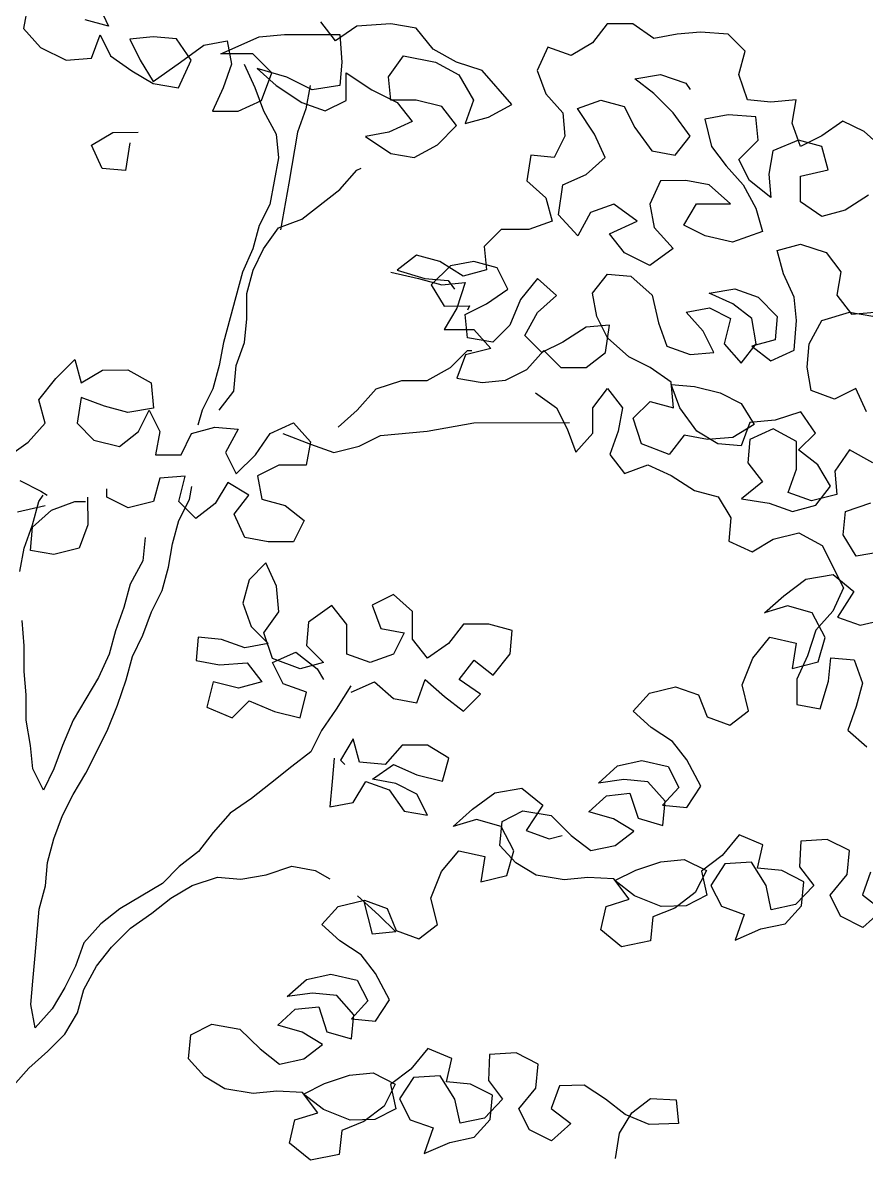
# Model space of a CAD drawing. Header units: millimetres. Extents: x 87938 to 265635, y 330093 to 434310.
# Drawn here: x 108391 to 109721, y 370934 to 372728 of the extents above; entities that cross this region are included whole.
import ezdxf

# ---------------------------------------------------------------- set-up
doc = ezdxf.new("R2010")
doc.units = ezdxf.units.MM

# ---------------------------------------------------------------- blocks, each defined once
blk = doc.blocks.new('A$C2800069E')
for p, q in [((2776.8, 5788.2), (2792.3, 5754.8)), ((2694.4, 5780.4), (2689.3, 5752.1)), ((2792.3, 5754.8), (2763.9, 5762.4)), ((3067.7, 5737), (3049.7, 5760.1)), ((3093.4, 5755), (3067.7, 5737)), ((3134.6, 5757.6), (3093.4, 5755)), ((3165.5, 5752.5), (3134.6, 5757.6)), ((3397.2, 5757.9), (3379.2, 5734.7)), ((3428.1, 5757.9), (3397.2, 5757.9)), ((3453.8, 5739.9), (3428.1, 5757.9)), ((2689.3, 5752.1), (2709.9, 5728.9)), ((2771.7, 5716.1), (2782, 5744.4)), ((2782, 5744.4), (2794.9, 5718.7)), ((2846.3, 5741.9), (2818, 5739.3)), ((2874.6, 5739.4), (2846.3, 5741.9)), ((2928.7, 5721.4), (2975, 5742)), ((2975, 5742), (3005.9, 5744.7)), ((3005.9, 5744.7), (3072.9, 5744.7)), ((3072.9, 5744.7), (3075.5, 5711.2)), ((3186.1, 5726.8), (3165.5, 5752.5)), ((3482.1, 5745.1), (3453.8, 5739.9)), ((3510.5, 5747.7), (3482.1, 5745.1)), ((3543.9, 5745.1), (3510.5, 5747.7)), ((3564.5, 5724.6), (3543.9, 5745.1)), ((2709.9, 5728.9), (2740.8, 5713.5)), ((2818, 5739.3), (2830.9, 5713.6)), ((2892.7, 5713.7), (2874.6, 5739.4)), ((2879.8, 5711.1), (2908.1, 5731.7)), ((2908.1, 5731.7), (2936.4, 5736.9)), ((2936.4, 5736.9), (2941.6, 5708.6)), ((3325.1, 5729.5), (3312.3, 5701.2)), ((3353.5, 5719.2), (3325.1, 5729.5)), ((3379.2, 5734.7), (3353.5, 5719.2)), ((2740.8, 5713.5), (2771.7, 5716.1)), ((2794.9, 5718.7), (2820.6, 5700.7)), ((2830.9, 5713.6), (2846.4, 5687.9)), ((2877.3, 5680.2), (2892.7, 5713.7)), ((2967.3, 5721.4), (2928.7, 5721.4)), ((2990.5, 5698.3), (2967.3, 5721.4)), ((3132.1, 5693.3), (3150.1, 5719)), ((3150.1, 5719), (3188.7, 5711.4)), ((3214.5, 5711.4), (3186.1, 5726.8)), ((3556.8, 5696.2), (3564.5, 5724.6)), ((2820.6, 5700.7), (2846.4, 5685.3)), ((2846.4, 5687.9), (2879.8, 5711.1)), ((2941.6, 5708.6), (2931.3, 5680.2)), ((2957, 5708.6), (2969.9, 5680.3)), ((3008.5, 5693.2), (2972.5, 5703.4)), ((2972.5, 5703.4), (2995.7, 5682.9)), ((3075.5, 5711.2), (3072.9, 5682.9)), ((3188.7, 5711.4), (3217.1, 5695.9)), ((3245.4, 5701.1), (3214.5, 5711.4)), ((3281.4, 5660), (3245.4, 5701.1)), ((3312.3, 5701.2), (3322.6, 5672.9)), ((2977.7, 5664.8), (2990.5, 5698.3)), ((3039.4, 5677.8), (3008.5, 5693.2)), ((3080.6, 5664.9), (3080.6, 5698.4)), ((3080.6, 5698.4), (3111.5, 5677.8)), ((3134.7, 5665), (3132.1, 5693.3)), ((3217.1, 5695.9), (3235.1, 5665.1)), ((3430.7, 5691), (3461.6, 5696.2)), ((3453.9, 5673), (3430.7, 5691)), ((3461.6, 5696.2), (3492.5, 5685.9)), ((3492.5, 5685.9), (3497.7, 5678.2)), ((3567.2, 5665.4), (3556.8, 5696.2)), ((2846.4, 5685.3), (2877.3, 5680.2)), ((2931.3, 5680.2), (2918.5, 5651.9)), ((2969.9, 5680.3), (2980.3, 5652)), ((2995.7, 5682.9), (3026.6, 5662.3)), ((3036.9, 5682.9), (3031.7, 5654.6)), ((3072.9, 5682.9), (3039.4, 5677.8)), ((3111.5, 5677.8), (3142.4, 5662.4)), ((3322.6, 5672.9), (3343.2, 5649.7)), ((3477.1, 5649.8), (3453.9, 5673)), ((2949.4, 5651.9), (2977.7, 5664.8)), ((3026.6, 5662.3), (3054.9, 5652)), ((3054.9, 5652), (3080.6, 5664.9)), ((3165.6, 5665), (3134.7, 5665)), ((3142.4, 5662.4), (3160.5, 5639.2)), ((3196.5, 5657.3), (3165.6, 5665)), ((3235.1, 5665.1), (3224.8, 5636.7)), ((3253.1, 5644.5), (3281.4, 5660)), ((3361.2, 5654.9), (3389.6, 5665.2)), ((3389.6, 5665.2), (3417.9, 5657.5)), ((3595.5, 5662.8), (3567.2, 5665.4)), ((3626.4, 5665.4), (3595.5, 5662.8)), ((3621.3, 5637.1), (3626.4, 5665.4)), ((2918.5, 5651.9), (2949.4, 5651.9)), ((2980.3, 5652), (2995.7, 5623.7)), ((3031.7, 5654.6), (3021.5, 5626.3)), ((3214.5, 5634.2), (3196.5, 5657.3)), ((3224.8, 5636.7), (3253.1, 5644.5)), ((3343.2, 5649.7), (3345.8, 5621.4)), ((3381.9, 5624), (3361.2, 5654.9)), ((3417.9, 5657.5), (3430.8, 5631.8)), ((3497.7, 5621.5), (3477.1, 5649.8)), ((3544, 5647.3), (3515.7, 5642.1)), ((3577.5, 5644.8), (3544, 5647.3)), ((3580.1, 5616.5), (3577.5, 5644.8)), ((3160.5, 5639.2), (3132.2, 5626.4)), ((3191.4, 5611), (3214.5, 5634.2)), ((3430.8, 5631.8), (3451.4, 5603.5)), ((3515.7, 5642.1), (3523.5, 5608.7)), ((3631.6, 5608.8), (3621.3, 5637.1)), ((3683, 5639.7), (3657.3, 5621.7)), ((3708.8, 5626.9), (3683, 5639.7)), ((2771.8, 5610.6), (2797.5, 5626)), ((2797.5, 5626), (2828.4, 5626.1)), ((2995.7, 5623.7), (2998.3, 5595.3)), ((3021.5, 5626.3), (3011.2, 5564.5)), ((3132.2, 5626.4), (3103.9, 5621.2)), ((3103.9, 5621.2), (3134.8, 5600.6)), ((3345.8, 5621.4), (3333, 5595.6)), ((3394.8, 5595.7), (3381.9, 5624)), ((3479.7, 5598.4), (3497.7, 5621.5)), ((3657.3, 5621.7), (3631.6, 5608.8)), ((3732, 5606.3), (3708.8, 5626.9)), ((2784.7, 5582.3), (2771.8, 5610.6)), ((2818.1, 5613.2), (2813, 5579.7)), ((3163.1, 5595.5), (3191.4, 5611)), ((3451.4, 5603.5), (3479.7, 5598.4)), ((3523.5, 5608.7), (3541.5, 5585.5)), ((3556.9, 5593.3), (3580.1, 5616.5)), ((3598.1, 5603.6), (3593, 5575.3)), ((3629, 5616.5), (3598.1, 5603.6)), ((3657.3, 5608.8), (3629, 5616.5)), ((3665.1, 5580.5), (3657.3, 5608.8)), ((2998.3, 5595.3), (2988.1, 5538.7)), ((3134.8, 5600.6), (3163.1, 5595.5)), ((3304.7, 5598.2), (3299.5, 5567.3)), ((3333, 5595.6), (3304.7, 5598.2)), ((3371.6, 5575.1), (3394.8, 5595.7)), ((3569.8, 5567.5), (3556.9, 5593.3)), ((2813, 5579.7), (2784.7, 5582.3)), ((3073, 5556.8), (3093.6, 5580)), ((3093.6, 5580), (3098.7, 5582.6)), ((3541.5, 5585.5), (3562.1, 5562.4)), ((3631.6, 5572.8), (3665.1, 5580.5)), ((3011.2, 5564.5), (3001, 5507.8)), ((3299.5, 5567.3), (3322.7, 5546.7)), ((3338.2, 5526.1), (3343.3, 5562.2)), ((3343.3, 5562.2), (3371.6, 5575.1)), ((3461.7, 5567.4), (3448.9, 5539.1)), ((3492.6, 5567.5), (3461.7, 5567.4)), ((3520.9, 5562.4), (3492.6, 5567.5)), ((3546.7, 5539.2), (3520.9, 5562.4)), ((3562.1, 5562.4), (3577.6, 5534.1)), ((3595.6, 5547), (3569.8, 5567.5)), ((3593, 5575.3), (3595.6, 5547)), ((3631.6, 5541.9), (3631.6, 5572.8)), ((3026.7, 5520.7), (3073, 5556.8)), ((3714, 5549.7), (3685.7, 5531.6)), ((2988.1, 5538.7), (2975.2, 5512.9)), ((3322.7, 5546.7), (3330.5, 5518.4)), ((3405.1, 5539.1), (3376.8, 5528.8)), ((3433.4, 5518.5), (3405.1, 5539.1)), ((3448.9, 5539.1), (3454, 5510.8)), ((3490.1, 5513.4), (3505.5, 5539.2)), ((3505.5, 5539.2), (3546.7, 5539.2)), ((3577.6, 5534.1), (3585.3, 5505.8)), ((3657.4, 5523.9), (3631.6, 5541.9)), ((2998.4, 5510.4), (3026.7, 5520.7)), ((3361.4, 5500.4), (3338.2, 5526.1)), ((3376.8, 5528.8), (3361.4, 5500.4)), ((3685.7, 5531.6), (3657.4, 5523.9)), ((2975.2, 5512.9), (2967.5, 5484.6)), ((2980.4, 5484.6), (2998.4, 5510.4)), ((3268.7, 5508.1), (3248.1, 5487.5)), ((3302.2, 5508.1), (3268.7, 5508.1)), ((3330.5, 5518.4), (3302.2, 5508.1)), ((3400, 5503), (3433.4, 5518.5)), ((3454, 5510.8), (3477.2, 5485.1)), ((3515.8, 5500.6), (3490.1, 5513.4)), ((3418, 5479.9), (3400, 5503)), ((3549.3, 5492.9), (3515.8, 5500.6)), ((3585.3, 5505.8), (3549.3, 5492.9)), ((2967.5, 5484.6), (2954.7, 5456.3)), ((2967.6, 5458.9), (2980.4, 5484.6)), ((3248.1, 5487.5), (3250.7, 5459.1)), ((3448.9, 5464.5), (3418, 5479.9)), ((3477.2, 5485.1), (3448.9, 5464.5)), ((3603.4, 5482.6), (3631.7, 5490.4)), ((3611.1, 5454.3), (3603.4, 5482.6)), ((3631.7, 5490.4), (3662.6, 5480.1)), ((3662.6, 5480.1), (3680.6, 5457)), ((3165.8, 5477.1), (3142.6, 5459)), ((3194.1, 5469.4), (3165.8, 5477.1)), ((3222.4, 5451.4), (3194.1, 5469.4)), ((3235.3, 5469.4), (3207, 5464.2)), ((3263.6, 5461.7), (3235.3, 5469.4)), ((2954.7, 5456.3), (2931.6, 5371.3)), ((2959.9, 5430.6), (2967.6, 5458.9)), ((3134.9, 5456.5), (3168.4, 5448.8)), ((3142.6, 5459), (3176.1, 5448.8)), ((3207, 5464.2), (3183.8, 5441.1)), ((3250.7, 5459.1), (3222.4, 5451.4)), ((3276.5, 5436), (3263.6, 5461.7)), ((3379.5, 5430.9), (3397.5, 5454.1)), ((3397.5, 5454.1), (3425.8, 5451.6)), ((3425.8, 5451.6), (3451.5, 5428.4)), ((3624, 5426), (3611.1, 5454.3)), ((3680.6, 5457), (3675.5, 5428.6)), ((3168.4, 5448.8), (3196.7, 5441.1)), ((3176.1, 5448.8), (3204.4, 5446.2)), ((3183.8, 5441.1), (3199.3, 5415.3)), ((3196.7, 5441.1), (3225, 5443.7)), ((3204.4, 5446.2), (3212.1, 5435.9)), ((3225, 5443.7), (3214.7, 5412.8)), ((3312.5, 5448.9), (3292, 5423.1)), ((3335.7, 5428.3), (3312.5, 5448.9)), ((2959.9, 5399.7), (2959.9, 5430.6)), ((3250.8, 5418), (3276.5, 5436)), ((3312.6, 5407.7), (3335.7, 5428.3)), ((3384.6, 5402.6), (3379.5, 5430.9)), ((3451.5, 5428.4), (3459.3, 5395)), ((3521, 5431.1), (3551.9, 5436.2)), ((3549.4, 5418.2), (3521, 5431.1)), ((3551.9, 5436.2), (3580.3, 5426)), ((3580.3, 5426), (3603.4, 5402.8)), ((3626.6, 5397.7), (3624, 5426)), ((3675.5, 5428.6), (3693.5, 5405.5)), ((3199.3, 5415.3), (3230.2, 5415.4)), ((3214.7, 5412.8), (3199.3, 5387)), ((3225, 5405.1), (3250.8, 5418)), ((3230.2, 5415.4), (3227.6, 5410.2)), ((3292, 5423.1), (3279.1, 5392.2)), ((3492.8, 5407.9), (3521.1, 5413.1)), ((3521.1, 5413.1), (3546.8, 5400.2)), ((3572.6, 5400.2), (3549.4, 5418.2)), ((2957.4, 5371.3), (2959.9, 5399.7)), ((3227.6, 5376.7), (3225, 5405.1)), ((3297.1, 5379.4), (3312.6, 5407.7)), ((3397.5, 5376.9), (3384.6, 5402.6)), ((3513.4, 5384.7), (3492.8, 5407.9)), ((3546.8, 5400.2), (3539.1, 5369.3)), ((3577.7, 5369.3), (3572.6, 5400.2)), ((3603.4, 5402.8), (3600.9, 5374.5)), ((3624.1, 5361.7), (3626.6, 5397.7)), ((3642.1, 5369.4), (3657.5, 5397.7)), ((3657.5, 5397.7), (3691, 5408.1)), ((3691, 5408.1), (3719.3, 5402.9)), ((3693.5, 5405.5), (3721.9, 5408.1)), ((3199.3, 5387), (3235.4, 5387)), ((3235.4, 5387), (3256, 5363.9)), ((3279.1, 5392.2), (3258.5, 5371.6)), ((3371.8, 5389.7), (3343.5, 5371.7)), ((3400.1, 5392.3), (3371.8, 5389.7)), ((3395, 5358.9), (3400.1, 5392.3)), ((3459.3, 5395), (3469.6, 5366.7)), ((3526.3, 5359), (3513.4, 5384.7)), ((2931.6, 5371.3), (2926.5, 5343)), ((2947.1, 5343), (2957.4, 5371.3)), ((3258.5, 5371.6), (3227.6, 5376.7)), ((3317.8, 5358.8), (3297.1, 5379.4)), ((3343.5, 5371.7), (3317.8, 5358.8)), ((3423.3, 5353.8), (3397.5, 5376.9)), ((3539.1, 5369.3), (3559.7, 5346.2)), ((3559.7, 5346.2), (3577.7, 5369.3)), ((3600.9, 5374.5), (3572.6, 5366.8)), ((3639.5, 5341.1), (3642.1, 5369.4)), ((3207.1, 5340.7), (3227.7, 5361.3)), ((3225.1, 5356.1), (3214.8, 5327.8)), ((3256, 5363.9), (3225.1, 5356.1)), ((3227.7, 5361.3), (3232.8, 5361.3)), ((3299.8, 5338.2), (3320.3, 5361.4)), ((3320.3, 5361.4), (3340.9, 5340.8)), ((3371.8, 5340.8), (3395, 5358.9)), ((3469.6, 5366.7), (3497.9, 5356.4)), ((3497.9, 5356.4), (3526.3, 5359)), ((3572.6, 5366.8), (3595.8, 5348.8)), ((3595.8, 5348.8), (3624.1, 5361.7)), ((2728.3, 5327.4), (2751.4, 5350.6)), ((2751.4, 5350.6), (2759.2, 5322.3)), ((2926.5, 5343), (2918.8, 5314.7)), ((2944.5, 5312.1), (2947.1, 5343)), ((3340.9, 5340.8), (3371.8, 5340.8)), ((3449.1, 5340.9), (3423.3, 5353.8)), ((3474.8, 5322.9), (3449.1, 5340.9)), ((3644.7, 5312.8), (3639.5, 5341.1)), ((2707.7, 5301.6), (2728.3, 5327.4)), ((2759.2, 5322.3), (2784.9, 5337.7)), ((2784.9, 5337.7), (2815.8, 5337.8)), ((2815.8, 5337.8), (2844.1, 5322.3)), ((3178.8, 5325.2), (3207.1, 5340.7)), ((3214.8, 5327.8), (3245.7, 5322.7)), ((3274, 5325.3), (3299.8, 5338.2)), ((2844.1, 5322.3), (2846.7, 5291.4)), ((2918.8, 5314.7), (2905.9, 5288.9)), ((3093.9, 5289.1), (3117, 5314.9)), ((3117, 5314.9), (3147.9, 5325.2)), ((3147.9, 5325.2), (3178.8, 5325.2)), ((3245.7, 5322.7), (3274, 5325.3)), ((3379.6, 5291.9), (3397.6, 5315.1)), ((3397.6, 5315.1), (3415.6, 5292)), ((3477.4, 5292), (3474.8, 5322.9)), ((3485.1, 5292), (3474.8, 5320.3)), ((3474.8, 5320.3), (3503.1, 5317.8)), ((3503.1, 5317.8), (3534, 5310.1)), ((3698.8, 5315.4), (3673, 5302.5)), ((3711.7, 5287.1), (3698.8, 5315.4)), ((2715.5, 5273.3), (2707.7, 5301.6)), ((2759.2, 5304.2), (2754.1, 5273.3)), ((2787.5, 5294), (2759.2, 5304.2)), ((2926.5, 5288.9), (2944.5, 5312.1)), ((3310.1, 5309.9), (3335.8, 5291.9)), ((3428.5, 5279.1), (3449.1, 5299.7)), ((3449.1, 5299.7), (3477.4, 5292)), ((3534, 5310.1), (3559.8, 5297.2)), ((3673, 5302.5), (3644.7, 5312.8)), ((2815.9, 5286.3), (2787.5, 5294)), ((2846.7, 5291.4), (2815.9, 5286.3)), ((2828.7, 5263.1), (2841.6, 5288.9)), ((2841.6, 5288.9), (2854.5, 5263.1)), ((2905.9, 5288.9), (2900.8, 5270.9)), ((3070.7, 5268.5), (3093.9, 5289.1)), ((3335.8, 5291.9), (3348.7, 5266.2)), ((3379.6, 5261), (3379.6, 5291.9)), ((3415.6, 5292), (3410.5, 5263.6)), ((3505.8, 5263.7), (3485.1, 5292)), ((3559.8, 5297.2), (3575.3, 5271.5)), ((3631.9, 5287), (3601, 5276.7)), ((3649.9, 5261.3), (3631.9, 5287)), ((2694.9, 5250.1), (2715.5, 5273.3)), ((2754.1, 5273.3), (2774.7, 5252.8)), ((2988.3, 5260.7), (3016.7, 5273.6)), ((3016.7, 5273.6), (3037.3, 5250.4)), ((3178.8, 5263.4), (3235.5, 5273.8)), ((3235.5, 5273.8), (3351.3, 5273.9)), ((3438.8, 5248.2), (3428.5, 5279.1)), ((3570.1, 5274.1), (3559.8, 5245.8)), ((3601, 5276.7), (3570.1, 5274.1)), ((2805.6, 5245.1), (2828.7, 5263.1)), ((2854.5, 5263.1), (2849.4, 5234.8)), ((2880.3, 5234.8), (2893.1, 5260.6)), ((2893.1, 5260.6), (2921.4, 5268.3)), ((2921.4, 5268.3), (2949.7, 5265.8)), ((2949.7, 5265.8), (2934.3, 5237.5)), ((2970.4, 5234.9), (2988.3, 5260.7)), ((3003.8, 5260.7), (3037.3, 5247.9)), ((3096.5, 5245.3), (3122.2, 5258.2)), ((3122.2, 5258.2), (3178.8, 5263.4)), ((3348.7, 5266.2), (3359.1, 5237.9)), ((3359.1, 5237.9), (3379.6, 5261)), ((3410.5, 5263.6), (3400.2, 5235.3)), ((3490.3, 5258.6), (3472.3, 5235.4)), ((3518.6, 5253.4), (3490.3, 5258.6)), ((3531.5, 5248.3), (3505.8, 5263.7)), ((3575.3, 5271.5), (3549.5, 5256)), ((3598.4, 5266.4), (3570.1, 5253.5)), ((3626.8, 5251), (3598.4, 5266.4)), ((3629.3, 5240.7), (3649.9, 5261.3)), ((2669.2, 5232.1), (2694.9, 5250.1)), ((2774.7, 5252.8), (2805.6, 5245.1)), ((3037.3, 5250.4), (3032.1, 5222.1)), ((3037.3, 5247.9), (3065.6, 5237.6)), ((3065.6, 5237.6), (3096.5, 5245.3)), ((3472.3, 5235.4), (3438.8, 5248.2)), ((3549.5, 5256), (3518.6, 5253.4)), ((3559.8, 5245.8), (3531.5, 5248.3)), ((3570.1, 5253.5), (3567.6, 5225.2)), ((3626.8, 5217.5), (3626.8, 5251)), ((2849.4, 5234.8), (2880.3, 5234.8)), ((2934.3, 5237.5), (2947.2, 5211.7)), ((2947.2, 5211.7), (2970.4, 5234.9)), ((3400.2, 5235.3), (3418.3, 5212.2)), ((3652.5, 5222.7), (3629.3, 5240.7)), ((3691.1, 5240.7), (3673.1, 5215)), ((3719.5, 5225.3), (3691.1, 5240.7)), ((2998.7, 5222.1), (2972.9, 5209.2)), ((3032.1, 5222.1), (2998.7, 5222.1)), ((3418.3, 5212.2), (3446.6, 5222.5)), ((3446.6, 5222.5), (3474.9, 5209.6)), ((3567.6, 5225.2), (3585.6, 5202)), ((3616.5, 5189.2), (3626.8, 5217.5)), ((3668, 5197), (3652.5, 5222.7)), ((2684.6, 5203.8), (2710.4, 5190.9)), ((2854.5, 5206.5), (2846.8, 5178.2)), ((2885.4, 5209.1), (2854.5, 5206.5)), ((2877.7, 5178.2), (2885.4, 5209.1)), ((2972.9, 5209.2), (2978.1, 5180.9)), ((3474.9, 5209.6), (3503.2, 5191.7)), ((3673.1, 5215), (3675.7, 5186.7)), ((2710.4, 5190.9), (2718.1, 5185.8)), ((2790.2, 5183.3), (2790.2, 5193.6)), ((2890.6, 5180.8), (2893.2, 5196.2)), ((2936.9, 5201.4), (2921.5, 5175.7)), ((2962.7, 5186), (2936.9, 5201.4)), ((3503.2, 5191.7), (3531.6, 5184)), ((3585.6, 5202), (3559.9, 5181.4)), ((3644.8, 5178.9), (3616.5, 5189.2)), ((3650, 5173.8), (3668, 5197)), ((2700.1, 5149.7), (2707.8, 5178.1)), ((2707.8, 5178.1), (2713, 5185.8)), ((2723.3, 5167.8), (2751.6, 5178.1)), ((2751.6, 5178.1), (2764.5, 5178.1)), ((2767, 5183.3), (2767.1, 5149.8)), ((2816, 5170.4), (2790.2, 5183.3)), ((2846.8, 5178.2), (2816, 5170.4)), ((2898.3, 5157.6), (2877.7, 5178.2)), ((2877.8, 5155), (2890.6, 5180.8)), ((2921.5, 5175.7), (2898.3, 5157.6)), ((2944.7, 5162.8), (2962.7, 5186)), ((2978.1, 5180.9), (3006.4, 5173.2)), ((3531.6, 5184), (3547, 5158.2)), ((3559.9, 5181.4), (3593.4, 5176.3)), ((3593.4, 5176.3), (3621.7, 5166)), ((3675.7, 5186.7), (3644.8, 5178.9)), ((3686, 5166.1), (3716.9, 5176.4)), ((2715.6, 5172.9), (2682.1, 5165.2)), ((2700.1, 5147.2), (2723.3, 5167.8)), ((2957.6, 5134.5), (2944.7, 5162.8)), ((3006.4, 5173.2), (3029.6, 5155.2)), ((3621.7, 5166), (3650, 5173.8)), ((3683.5, 5137.8), (3686, 5166.1)), ((2689.9, 5121.4), (2700.1, 5149.7)), ((2767.1, 5149.8), (2756.8, 5121.5)), ((2870.1, 5126.7), (2877.8, 5155)), ((3029.6, 5155.2), (3016.8, 5129.4)), ((3547, 5158.2), (3544.5, 5129.9)), ((2697.6, 5118.8), (2700.1, 5147.2)), ((2836.6, 5134.4), (2834, 5106.1)), ((2985.9, 5129.4), (2957.6, 5134.5)), ((3598.5, 5132.5), (3629.4, 5140.3)), ((3629.4, 5140.3), (3657.8, 5124.9)), ((3699, 5112), (3683.5, 5137.8)), ((2684.7, 5093.1), (2689.9, 5121.4)), ((2756.8, 5121.5), (2725.9, 5113.7)), ((2864.9, 5098.4), (2870.1, 5126.7)), ((3016.8, 5129.4), (2985.9, 5129.4)), ((3544.5, 5129.9), (3572.8, 5117.1)), ((3572.8, 5117.1), (3598.5, 5132.5)), ((3657.8, 5124.9), (3683.6, 5073.4)), ((2725.9, 5113.7), (2697.6, 5118.8)), ((3729.8, 5117.2), (3699, 5112)), ((2834, 5106.1), (2818.6, 5077.8)), ((2857.2, 5070.1), (2864.9, 5098.4)), ((2983.3, 5103.7), (2962.8, 5083)), ((2996.2, 5075.3), (2983.3, 5103.7)), ((2962.8, 5083), (2955.1, 5054.7)), ((3611.3, 5063.8), (3638.2, 5083.9)), ((3638.2, 5083.9), (3671.2, 5089.5)), ((3671.2, 5089.5), (3696.4, 5068.9)), ((2818.6, 5077.8), (2810.9, 5049.4)), ((2844.4, 5044.3), (2857.2, 5070.1)), ((2998.8, 5044.5), (2996.2, 5075.3)), ((3137.8, 5065.2), (3112.1, 5052.3)), ((3161, 5044.6), (3137.8, 5065.2)), ((3683.6, 5073.4), (3670.7, 5045.1)), ((3696.4, 5068.9), (3676.4, 5037.9)), ((2955.1, 5054.7), (2965.4, 5026.4)), ((3063.2, 5052.2), (3034.9, 5031.6)), ((3081.2, 5029.1), (3063.2, 5052.2)), ((3112.1, 5052.3), (3122.4, 5024)), ((3587.9, 5043), (3611.3, 5063.8)), ((3616, 5051.6), (3587.9, 5043)), ((3645.8, 5043), (3616, 5051.6)), ((2810.9, 5049.4), (2800.6, 5021.1)), ((2834.1, 5016), (2844.4, 5044.3)), ((2980.8, 5018.7), (2998.8, 5044.5)), ((3161, 5011.1), (3161, 5044.6)), ((3661.5, 5013.3), (3645.8, 5043)), ((3670.7, 5045.1), (3650.1, 5021.9)), ((3676.4, 5037.9), (3704, 5028)), ((2690, 5003), (2687.4, 5033.9)), ((2965.4, 5026.4), (2986, 5005.8)), ((3034.9, 5031.6), (3032.3, 5003.3)), ((3081.3, 4993.1), (3081.2, 5029.1)), ((3122.4, 5024), (3150.7, 5018.9)), ((3222.8, 5029.2), (3204.8, 5006)), ((3253.7, 5029.2), (3222.8, 5029.2)), ((3282, 5021.6), (3253.7, 5029.2)), ((3704, 5028), (3719.8, 5031.9)), ((2800.6, 5021.1), (2793, 4992.8)), ((2821.3, 4990.2), (2834.1, 5016)), ((2901, 5013.5), (2898.5, 4985.2)), ((2929.4, 5010.9), (2901, 5013.5)), ((2957.7, 5000.7), (2929.4, 5010.9)), ((2991.2, 4987.8), (2980.8, 5018.7)), ((3150.7, 5018.9), (3137.9, 4993.1)), ((3179.1, 4988), (3161, 5011.1)), ((3279.5, 4993.2), (3282, 5021.6)), ((3573.7, 4988.3), (3594.4, 5013.5)), ((3594.4, 5013.5), (3626.3, 5006.3)), ((3650.1, 5021.9), (3639.9, 4991)), ((3652.9, 4983.5), (3661.5, 5013.3)), ((2690, 4972.1), (2690, 5003)), ((2986, 5005.8), (2957.7, 5000.7)), ((3032.3, 5003.3), (3053, 4982.7)), ((3204.8, 5006), (3179.1, 4988)), ((3626.3, 5006.3), (3621.3, 4975.7)), ((2793, 4992.8), (2780.1, 4964.5)), ((2813.6, 4961.9), (2821.3, 4990.2)), ((2898.5, 4985.2), (2926.8, 4980)), ((2926.8, 4980), (2960.3, 4982.6)), ((2960.3, 4982.6), (2978.3, 4959.5)), ((2991.2, 4982.7), (3019.5, 4995.6)), ((3024.6, 4975), (2991.2, 4987.8)), ((3004.1, 4956.9), (2991.2, 4982.7)), ((3019.5, 4995.6), (3045.2, 4975)), ((3053, 4982.7), (3024.6, 4975)), ((3109.6, 4982.8), (3081.3, 4993.1)), ((3137.9, 4993.1), (3109.6, 4982.8)), ((3217.7, 4962.3), (3235.7, 4985.5)), ((3235.7, 4985.5), (3258.9, 4967.5)), ((3258.9, 4967.5), (3279.5, 4993.2)), ((3560.8, 4955.8), (3573.7, 4988.3)), ((3621.3, 4975.7), (3652.9, 4983.5)), ((3639.9, 4991), (3627, 4962.7)), ((3665.6, 4960.1), (3668.2, 4988.4)), ((3668.2, 4988.4), (3696.5, 4985.9)), ((3696.5, 4985.9), (3706.8, 4957.6)), ((2692.6, 4943.8), (2690, 4972.1)), ((3045.2, 4975), (3053, 4962.1)), ((2780.1, 4964.5), (2749.3, 4912.9)), ((2803.3, 4931), (2813.6, 4961.9)), ((2919.1, 4959.4), (2911.4, 4928.5)), ((2950, 4951.7), (2919.1, 4959.4)), ((2978.3, 4959.5), (2950, 4951.7)), ((3032.4, 4946.7), (3004.1, 4956.9)), ((3086.4, 4954.4), (3068.5, 4926.1)), ((3086.5, 4946.7), (3114.8, 4959.6)), ((3114.8, 4959.6), (3137.9, 4939)), ((3166.3, 4933.9), (3176.5, 4962.2)), ((3176.5, 4962.2), (3199.7, 4941.7)), ((3243.5, 4944.3), (3217.7, 4962.3)), ((3568.6, 4924.2), (3560.8, 4955.8)), ((3627, 4962.7), (3627, 4931.8)), ((3655.4, 4926.6), (3665.6, 4960.1)), ((3706.8, 4957.6), (3699.1, 4929.3)), ((2692.6, 4912.9), (2692.6, 4943.8)), ((3024.7, 4915.8), (3032.4, 4946.7)), ((3199.7, 4941.7), (3222.9, 4923.7)), ((3222.9, 4923.7), (3243.5, 4944.3)), ((3428.6, 4924), (3448.4, 4945.7)), ((3448.4, 4945.7), (3480.1, 4953.5)), ((3480.1, 4953.5), (3507.7, 4943.5)), ((3507.7, 4943.5), (3518.4, 4916.8)), ((2790.5, 4900.1), (2803.3, 4931)), ((2911.4, 4928.5), (2942.3, 4915.7)), ((2942.3, 4915.7), (2962.9, 4936.3)), ((2962.9, 4936.3), (2993.8, 4923.5)), ((3137.9, 4939), (3166.3, 4933.9)), ((3627, 4931.8), (3655.4, 4926.6)), ((3699.1, 4929.3), (3688.9, 4900.9)), ((2993.8, 4923.5), (3024.7, 4915.8)), ((3068.5, 4926.1), (3050.5, 4900.4)), ((3450.3, 4904.2), (3428.6, 4924)), ((3518.4, 4916.8), (3546, 4906.9)), ((3546, 4906.9), (3568.6, 4924.2)), ((2697.8, 4882), (2692.6, 4912.9)), ((2749.3, 4912.9), (2736.4, 4882)), ((2764.8, 4848.6), (2790.5, 4900.1)), ((3050.5, 4900.4), (3037.6, 4874.6)), ((3476.3, 4887.2), (3450.3, 4904.2)), ((3688.9, 4900.9), (3712, 4880.4)), ((3089.1, 4890.1), (3073.7, 4864.3)), ((3096.8, 4861.8), (3089.1, 4890.1)), ((3493.6, 4864.6), (3476.3, 4887.2)), ((2700.4, 4853.7), (2697.8, 4882)), ((2736.4, 4882), (2726.2, 4853.7)), ((3037.6, 4874.6), (3014.5, 4856.6)), ((3148.3, 4882.4), (3127.7, 4859.2)), ((3179.2, 4882.5), (3148.3, 4882.4)), ((3204.9, 4867), (3179.2, 4882.5)), ((3065.9, 4866.9), (3063.4, 4838.6)), ((3073.7, 4864.3), (3078.8, 4859.2)), ((3127.7, 4859.2), (3096.8, 4861.8)), ((3112.3, 4841.2), (3138, 4859.2)), ((3138, 4859.2), (3166.3, 4846.4)), ((3197.2, 4838.7), (3204.9, 4867)), ((3409.8, 4857.4), (3439.3, 4863.8)), ((3439.3, 4863.8), (3471.2, 4856.6)), ((3510.7, 4832.8), (3493.6, 4864.6)), ((2713.3, 4828), (2700.4, 4853.7)), ((2726.2, 4853.7), (2713.3, 4828)), ((2749.3, 4822.9), (2764.8, 4848.6)), ((3014.5, 4856.6), (2988.7, 4835.9)), ((3166.3, 4846.4), (3197.2, 4838.7)), ((3386.5, 4836.5), (3409.8, 4857.4)), ((3471.2, 4856.6), (3484.2, 4831.3)), ((2988.7, 4835.9), (2965.6, 4817.9)), ((3063.4, 4838.6), (3060.8, 4807.7)), ((3089.1, 4812.9), (3104.6, 4838.6)), ((3104.6, 4838.6), (3132.9, 4828.4)), ((3140.6, 4836.1), (3112.3, 4841.2)), ((3166.4, 4823.2), (3140.6, 4836.1)), ((3260.8, 4824.8), (3293.8, 4830.5)), ((3293.8, 4830.5), (3319, 4809.8)), ((3417.3, 4840.8), (3386.5, 4836.5)), ((3446.5, 4837.9), (3417.3, 4840.8)), ((3467.4, 4814.5), (3446.5, 4837.9)), ((3484.2, 4831.3), (3464.4, 4809.6)), ((3493.6, 4806.8), (3510.7, 4832.8)), ((2736.5, 4797.1), (2749.3, 4822.9)), ((2965.6, 4817.9), (2939.9, 4799.9)), ((3132.9, 4828.4), (3150.9, 4802.6)), ((3179.3, 4797.5), (3166.4, 4823.2)), ((3233.9, 4804.8), (3260.8, 4824.8)), ((3374.9, 4801.8), (3396.1, 4821.3)), ((3396.1, 4821.3), (3424.7, 4824.2)), ((3424.7, 4824.2), (3434.7, 4793.9)), ((3060.8, 4807.7), (3089.1, 4812.9)), ((3150.9, 4802.6), (3179.3, 4797.5)), ((3210.5, 4783.9), (3233.9, 4804.8)), ((3269.6, 4790.1), (3295, 4803.1)), ((3295, 4803.1), (3329.1, 4797.2)), ((3319, 4809.8), (3299, 4778.9)), ((3464.4, 4809.6), (3493.6, 4806.8)), ((3464.5, 4785.3), (3467.4, 4814.5)), ((2726.2, 4768.8), (2736.5, 4797.1)), ((2939.9, 4799.9), (2919.3, 4776.7)), ((3238.6, 4792.5), (3210.5, 4783.9)), ((3268.4, 4783.9), (3238.6, 4792.5)), ((3266.8, 4760.9), (3269.6, 4790.1)), ((3329.1, 4797.2), (3353.5, 4773.1)), ((3404.7, 4793.2), (3374.9, 4801.8)), ((3429.3, 4778.3), (3404.7, 4793.2)), ((3434.7, 4793.9), (3464.5, 4785.3)), ((2919.3, 4776.7), (2901.3, 4753.5)), ((3284.1, 4754.3), (3268.4, 4783.9)), ((3299, 4778.9), (3326.6, 4769)), ((3406.8, 4761), (3429.3, 4778.3)), ((2718.5, 4740.4), (2726.2, 4768.8)), ((3326.6, 4769), (3342.4, 4772.8)), ((3353.5, 4773.1), (3377.3, 4754.6)), ((3557.1, 4773.8), (3536.4, 4748.6)), ((3586, 4761.6), (3557.1, 4773.8)), ((3579.6, 4733.2), (3586, 4761.6)), ((3631.9, 4766.2), (3630.4, 4734.8)), ((3664, 4768.3), (3631.9, 4766.2)), ((3690.9, 4754.8), (3664, 4768.3)), ((2901.3, 4753.5), (2878.1, 4735.4)), ((3196.3, 4729.3), (3217, 4754.5)), ((3217, 4754.5), (3248.9, 4747.3)), ((3286.3, 4739.7), (3266.8, 4760.9)), ((3275.5, 4724.5), (3284.1, 4754.3)), ((3377.3, 4754.6), (3406.8, 4761)), ((3536.4, 4748.6), (3511.7, 4729.9)), ((3688, 4725.6), (3690.9, 4754.8)), ((2716, 4712.1), (2718.5, 4740.4)), ((2878.1, 4735.4), (2857.6, 4714.8)), ((2983.7, 4725.2), (3014.6, 4735.6)), ((3014.6, 4735.6), (3042.9, 4730.4)), ((3248.9, 4747.3), (3243.9, 4716.7)), ((3310.9, 4724.8), (3286.3, 4739.7)), ((3431.7, 4731.1), (3462, 4741.1)), ((3462, 4741.1), (3490.6, 4744)), ((3490.6, 4744), (3517.4, 4730.5)), ((3539.8, 4738.5), (3522.7, 4712.5)), ((3572, 4740.6), (3539.8, 4738.5)), ((3589.8, 4712.3), (3572, 4740.6)), ((3630.4, 4734.8), (3647.7, 4712.3)), ((2893.6, 4712.3), (2924.5, 4722.6)), ((2924.5, 4722.6), (2952.8, 4720.1)), ((2952.8, 4720.1), (2983.7, 4725.2)), ((3042.9, 4730.4), (3060.9, 4720.2)), ((3183.4, 4696.8), (3196.3, 4729.3)), ((3243.9, 4716.7), (3275.5, 4724.5)), ((3345, 4719), (3310.9, 4724.8)), ((3373.7, 4721.9), (3345, 4719)), ((3405.1, 4720.4), (3373.7, 4721.9)), ((3423.7, 4695.6), (3405.1, 4720.4)), ((3406.4, 4718.2), (3431.7, 4731.1)), ((3517.4, 4730.5), (3503.9, 4703.7)), ((3511.7, 4729.9), (3518.1, 4700.5)), ((3608.8, 4730.4), (3579.6, 4733.2)), ((3635.6, 4716.9), (3608.8, 4730.4)), ((3667.4, 4700.4), (3688, 4725.6)), ((3716.6, 4728.4), (3706.7, 4700.8)), ((2708.3, 4683.8), (2716, 4712.1)), ((2857.6, 4714.8), (2806.1, 4683.9)), ((2867.9, 4696.8), (2893.6, 4712.3)), ((3430.3, 4699.8), (3406.4, 4718.2)), ((3522.7, 4712.5), (3535.7, 4687.2)), ((3596.2, 4682.8), (3589.8, 4712.3)), ((3647.7, 4712.3), (3625.7, 4689.2)), ((3632.8, 4687.6), (3635.6, 4716.9)), ((2844.7, 4678.8), (2867.9, 4696.8)), ((3071, 4686.7), (3102.6, 4694.5)), ((3094.4, 4699.6), (3120.2, 4676.5)), ((3112.5, 4653.3), (3102.1, 4694.5)), ((3102.6, 4694.5), (3130.3, 4684.5)), ((3191.2, 4665.1), (3183.4, 4696.8)), ((3395.7, 4687), (3423.7, 4695.6)), ((3462.8, 4686.8), (3430.3, 4699.8)), ((3503.9, 4703.7), (3479.2, 4685)), ((3518.1, 4700.5), (3492.8, 4687.5)), ((3680.3, 4675.1), (3667.4, 4700.4)), ((3706.7, 4700.8), (3730.5, 4682.4)), ((2703.2, 4627.2), (2708.3, 4683.8)), ((2806.1, 4683.9), (2783, 4665.9)), ((2819, 4660.7), (2844.7, 4678.8)), ((3051.2, 4665), (3071, 4686.7)), ((3130.3, 4684.5), (3141, 4657.8)), ((3389.3, 4658.6), (3395.7, 4687)), ((3479.2, 4685), (3452.5, 4674.2)), ((3492.8, 4687.5), (3462.8, 4686.8)), ((3535.7, 4687.2), (3563.3, 4677.2)), ((3625.7, 4689.2), (3596.2, 4682.8)), ((3613, 4666), (3632.8, 4687.6)), ((3730.5, 4682.4), (3707.1, 4661.5)), ((2783, 4665.9), (2762.4, 4642.7)), ((3072.9, 4645.2), (3051.2, 4665)), ((3120.2, 4676.5), (3140.8, 4655.9)), ((3168.6, 4647.8), (3191.2, 4665.1)), ((3452.5, 4674.2), (3449.6, 4645)), ((3563.3, 4677.2), (3552.5, 4646.1)), ((3583.5, 4659.6), (3613, 4666)), ((3707.1, 4661.5), (3680.3, 4675.1)), ((2795.9, 4637.6), (2819, 4660.7)), ((3140.8, 4655.9), (3112.5, 4653.3)), ((3141, 4657.8), (3168.6, 4647.8)), ((3414.5, 4638), (3389.3, 4658.6)), ((3552.5, 4646.1), (3583.5, 4659.6)), ((2762.4, 4642.7), (2752.1, 4614.3)), ((2777.9, 4614.4), (2795.9, 4637.6)), ((3098.9, 4628.1), (3072.9, 4645.2)), ((3449.6, 4645), (3414.5, 4638)), ((2700.6, 4596.3), (2703.2, 4627.2)), ((3116.2, 4605.6), (3098.9, 4628.1)), ((2752.1, 4614.3), (2739.3, 4588.6)), ((2762.4, 4586), (2777.9, 4614.4)), ((2698.1, 4568), (2700.6, 4596.3)), ((3009.1, 4577.5), (3032.4, 4598.3)), ((3032.4, 4598.3), (3061.9, 4604.8)), ((3061.9, 4604.8), (3093.8, 4597.5)), ((3093.8, 4597.5), (3106.8, 4572.2)), ((3133.3, 4573.7), (3116.2, 4605.6)), ((2739.3, 4588.6), (2723.8, 4562.8)), ((2754.7, 4557.7), (2762.4, 4586)), ((3039.9, 4581.7), (3009.1, 4577.5)), ((3069.1, 4578.9), (3039.9, 4581.7)), ((3090, 4555.5), (3069.1, 4578.9)), ((3106.8, 4572.2), (3087, 4550.6)), ((3116.2, 4547.7), (3133.3, 4573.7)), ((2703.3, 4539.6), (2698.1, 4568)), ((2723.8, 4562.8), (2703.3, 4539.6)), ((2739.3, 4532), (2754.7, 4557.7)), ((2997.5, 4542.8), (3018.7, 4562.3)), ((3018.7, 4562.3), (3047.3, 4565.1)), ((3047.3, 4565.1), (3057.3, 4534.9)), ((3087.1, 4526.3), (3090, 4555.5)), ((2892.2, 4531.1), (2917.6, 4544)), ((2917.6, 4544), (2951.7, 4538.2)), ((3027.3, 4534.2), (2997.5, 4542.8)), ((3087, 4550.6), (3116.2, 4547.7)), ((2718.7, 4511.3), (2739.3, 4532)), ((2889.4, 4501.9), (2892.2, 4531.1)), ((2951.7, 4538.2), (2976.1, 4514)), ((3051.9, 4519.3), (3027.3, 4534.2)), ((3057.3, 4534.9), (3087.1, 4526.3)), ((2976.1, 4514), (2999.9, 4495.6)), ((3029.4, 4502), (3051.9, 4519.3)), ((3179.7, 4514.7), (3159, 4489.5)), ((3208.6, 4502.6), (3179.7, 4514.7)), ((2695.6, 4490.7), (2718.7, 4511.3)), ((2908.9, 4480.7), (2889.4, 4501.9)), ((2999.9, 4495.6), (3029.4, 4502)), ((3202.2, 4474.2), (3208.6, 4502.6)), ((3254.5, 4507.2), (3253, 4475.8)), ((3286.6, 4509.3), (3254.5, 4507.2)), ((3313.5, 4495.7), (3286.6, 4509.3)), ((2654.4, 4444.4), (2695.6, 4490.7)), ((3159, 4489.5), (3134.3, 4470.9)), ((3310.6, 4466.5), (3313.5, 4495.7)), ((2933.5, 4465.8), (2908.9, 4480.7)), ((3029, 4459.2), (3054.3, 4472.1)), ((3054.3, 4472.1), (3084.6, 4482.1)), ((3084.6, 4482.1), (3113.2, 4484.9)), ((3113.2, 4484.9), (3140, 4471.4)), ((3140, 4471.4), (3126.5, 4444.6)), ((3162.4, 4479.5), (3145.3, 4453.4)), ((3194.6, 4481.5), (3162.4, 4479.5)), ((3212.4, 4453.2), (3194.6, 4481.5)), ((3231.4, 4471.3), (3202.2, 4474.2)), ((3253, 4475.8), (3270.3, 4453.2)), ((2967.6, 4459.9), (2933.5, 4465.8)), ((2996.3, 4462.8), (2967.6, 4459.9)), ((3027.7, 4461.3), (2996.3, 4462.8)), ((3046.3, 4436.6), (3027.7, 4461.3)), ((3052.9, 4440.7), (3029, 4459.2)), ((3134.3, 4470.9), (3140.7, 4441.4)), ((3258.2, 4457.8), (3231.4, 4471.3)), ((3255.4, 4428.6), (3258.2, 4457.8)), ((3290, 4441.3), (3310.6, 4466.5)), ((3339.2, 4469.4), (3329.3, 4441.8)), ((3369.2, 4470.1), (3339.2, 4469.4)), ((3395.2, 4453), (3369.2, 4470.1)), ((3126.5, 4444.6), (3101.8, 4426)), ((3145.3, 4453.4), (3158.2, 4428.1)), ((3218.8, 4423.8), (3212.4, 4453.2)), ((3270.3, 4453.2), (3248.3, 4430.2)), ((3419.1, 4434.6), (3395.2, 4453)), ((3427, 4436.5), (3449.5, 4453.8)), ((3449.5, 4453.8), (3480.9, 4452.4)), ((3480.9, 4452.4), (3483.8, 4423.7)), ((3018.3, 4428), (3046.3, 4436.6)), ((3085.4, 4427.8), (3052.9, 4440.7)), ((3140.7, 4441.4), (3115.4, 4428.5)), ((3248.3, 4430.2), (3218.8, 4423.8)), ((3302.9, 4416), (3290, 4441.3)), ((3329.3, 4441.8), (3353.1, 4423.4)), ((3412.1, 4411.9), (3427, 4436.5)), ((3448.1, 4422.5), (3419.1, 4434.6)), ((3011.9, 4399.6), (3018.3, 4428)), ((3101.8, 4426), (3075.1, 4415.2)), ((3115.4, 4428.5), (3085.4, 4427.8)), ((3158.2, 4428.1), (3185.9, 4418.2)), ((3185.9, 4418.2), (3175.1, 4387)), ((3235.6, 4407), (3255.4, 4428.6)), ((3353.1, 4423.4), (3329.7, 4402.5)), ((3483.8, 4423.7), (3448.1, 4422.5)), ((3075.1, 4415.2), (3072.2, 4386)), ((3206.1, 4400.5), (3235.6, 4407)), ((3329.7, 4402.5), (3302.9, 4416)), ((3407.1, 4381.3), (3412.1, 4411.9)), ((3037.1, 4379), (3011.9, 4399.6)), ((3175.1, 4387), (3206.1, 4400.5)), ((3072.2, 4386), (3037.1, 4379))]:
    blk.add_line(p, q)

msp = doc.modelspace()

# ---------------------------------------------------------------- block references
at = {"xscale": 1.3, "yscale": 1.3, "zscale": 1.3}
msp.add_blockref('A$C2800069E', (104896.4, 365241), dxfattribs=at)

doc.saveas('drawing.dxf')
